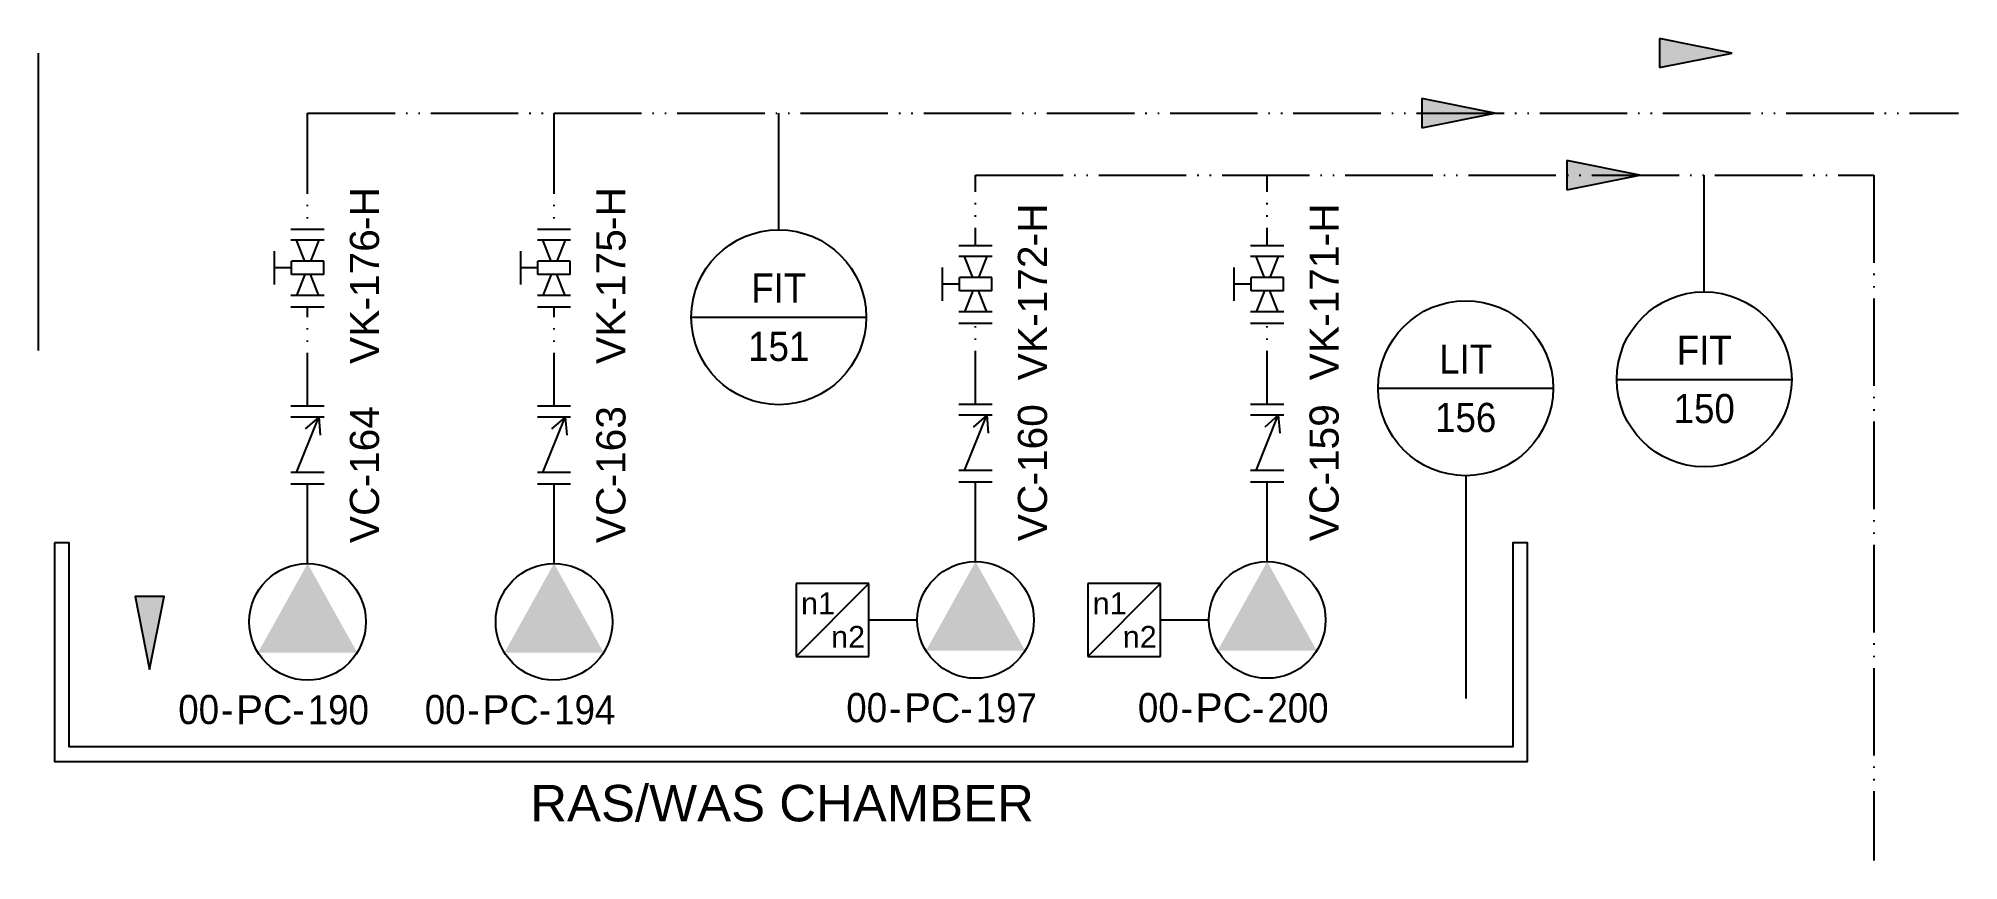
# Model space of a CAD drawing. Header units: millimetres. Extents: x 0 to 132, y 0 to 56.
import ezdxf
from ezdxf.enums import TextEntityAlignment as Align

# ---------------------------------------------------------------- set-up
doc = ezdxf.new("R2010")
doc.units = ezdxf.units.MM
doc.linetypes.add('ACAD_ISO05W100', pattern=[33, 24, -3, 0, -3, 0, -3])
doc.linetypes.add('RefPIDWasteSludgeChamber - EQ$0$ACAD_ISO05W100', pattern=[33, 24, -3, 0, -3, 0, -3])
for name, color, linetype in [('equipment', 5, 'Continuous'), ('instrumentation', 4, 'Continuous'), ('RefPIDWasteSludgeChamber - EQ$0$sludge', 19, 'RefPIDWasteSludgeChamber - EQ$0$ACAD_ISO05W100'), ('RefPIDWasteSludgeChamber$0$Text', 7, 'Continuous'), ('sludge', 19, 'ACAD_ISO05W100'), ('unit', 1, 'Continuous'), ('valve', 7, 'Continuous')]:
    doc.layers.add(name, color=color, linetype=linetype)
doc.layers.add('sewer', color=7, linetype='Continuous', true_color=0x1c2600)
doc.styles.add('Centrifugal_WASPump$0$Organica', font='arial.ttf')
doc.styles.add('Centrifugal_WASPump_SB$0$Organica', font='arial.ttf')
doc.styles.add('CentrifugalVFDdrive_RASPump_L$0$Organica', font='arial.ttf')
doc.styles.add('CentrifugalVFDdrive_RASPump_L_SB$0$Organica', font='arial.ttf')
doc.styles.add('RefPIDWasteSludgeChamber - EQ$0$Organica', font='arial.ttf')
doc.styles.add('RefPIDWasteSludgeChamber$0$Organica', font='arial.ttf')
doc.styles.add('RefPIDWasteSludgeChamber$0$Standard', font='arial.ttf')

# ---------------------------------------------------------------- blocks, each defined once
blk = doc.blocks.new('*U6')
at = {"flags": 128}
blk.add_lwpolyline([(0, 15), (0, 0), (101, 0), (101, 15), (100, 15), (100, 1), (1, 1), (1, 15)], close=True, dxfattribs=at)
at = {"style": 'RefPIDWasteSludgeChamber$0$Organica', "flags": 1}
for tag, p in [('WIDTH', (-11.4, 38.99)), ('HEIGHT', (-11.4, 36.04)), ('LENGTH', (-11.4, 33.02)), ('LIQUIDLEVEL', (-11.4, 29.93)), ('VOLUME', (-11.4, 26.97))]:
    blk.add_attdef(tag, text='', height=2, dxfattribs=at).set_placement(p, align=Align.MIDDLE_CENTER)
at = {"style": 'RefPIDWasteSludgeChamber$0$Standard', "flags": 1}
blk.add_attdef('TR_NAME1', (-26.08, 0.74), '', height=2.5, dxfattribs=at)
at = {"layer": 'RefPIDWasteSludgeChamber$0$Text', "style": 'RefPIDWasteSludgeChamber$0$Organica'}
blk.add_attdef('NAME1_001', (49.42, -4.11), '', height=2.5, dxfattribs=at)
blk = doc.blocks.new('*U7')
at = {"insert": (-1.98, -3.9), "char_height": 2, "width": 5.3402, "attachment_point": 6, "style": 'RefPIDWasteSludgeChamber - EQ$0$Organica'}
blk.add_mtext('-', dxfattribs=at)
at = {"style": 'RefPIDWasteSludgeChamber - EQ$0$Organica'}
for tag, flags, p in [('EQUIP_TYPE', 1, (-8.63, 62.54)), ('NOTE', 1, (-8.63, 59.54)), ('NOTE_CHINESE', 1, (-8.63, 56.54)), ('AREA_CODE', 1, (-8.63, 53.54)), ('DI', 1, (-8.63, 50.54)), ('DO', 1, (-8.63, 47.54)), ('AI', 1, (-8.63, 44.54)), ('AO', 1, (-8.63, 41.54)), ('PB', 1, (-8.63, 38.54)), ('PO', 1, (-8.63, 35.54)), ('SP_ACTUATED', 1, (-8.63, 32.54)), ('SIZE', 1, (-8.63, 23.54)), ('MATERIAL', 1, (-8.63, 19.54)), ('PRESSURE', 1, (-8.63, 15.54)), ('TAG', 8, (0.33, -3.9))]:
    blk.add_attdef(tag, text='', height=2, dxfattribs=dict(at, flags=flags)).set_placement(p, align=Align.MIDDLE_CENTER)
blk.add_attdef('TAG_ID', text='', height=2, dxfattribs=at).set_placement((-2.86, -3.9), align=Align.MIDDLE_RIGHT)
blk.add_wipeout([(-2.67, 1.14), (2.67, 1.14), (2.67, -1.14), (-2.67, -1.14)])
for p, q in [((-2.67, 1.14), (-2.67, -1.14)), ((-1.9, -1.14), (-1.9, 1.14)), ((-1.9, 0.76), (1.9, -0.76)), ((1.9, -0.76), (1.09, 0.17)), ((1.9, -1.14), (1.9, 1.14)), ((2.67, 1.14), (2.67, -1.14)), ((1.9, -0.76), (0.67, -0.87))]:
    blk.add_line(p, q)
blk = doc.blocks.new('*U8')
blk.add_line((1.14, 2.29), (-1.14, 2.29))
at = {"char_height": 2, "width": 5.3402, "style": 'RefPIDWasteSludgeChamber - EQ$0$Organica'}
for s, insert, attachment_point in [('-H', (2.6, -3.9), 4), ('-', (-1.98, -3.9), 6)]:
    blk.add_mtext(s, dxfattribs=dict(at, insert=insert, attachment_point=attachment_point))
at = {"style": 'RefPIDWasteSludgeChamber - EQ$0$Organica'}
for tag, flags, p in [('EQUIP_TYPE', 1, (-8.63, 62.54)), ('NOTE', 1, (-8.63, 59.54)), ('NOTE_CHINESE', 1, (-8.63, 56.54)), ('AREA_CODE', 1, (-8.63, 53.54)), ('DI', 1, (-8.63, 50.54)), ('DO', 1, (-8.63, 47.54)), ('AI', 1, (-8.63, 44.54)), ('AO', 1, (-8.63, 41.54)), ('PB', 1, (-8.63, 38.54)), ('PO', 1, (-8.63, 35.54)), ('SP_ACTUATED', 1, (-8.63, 32.54)), ('SIZE', 1, (-8.63, 23.54)), ('MATERIAL', 1, (-8.63, 19.54)), ('PRESSURE', 1, (-8.63, 15.54)), ('TAG', 8, (0.33, -3.9))]:
    blk.add_attdef(tag, text='', height=2, dxfattribs=dict(at, flags=flags)).set_placement(p, align=Align.MIDDLE_CENTER)
blk.add_attdef('TAG_ID', text='', height=2, dxfattribs=at).set_placement((-2.86, -3.9), align=Align.MIDDLE_RIGHT)
blk.add_wipeout([(-2.67, 1.14), (2.67, 1.14), (2.67, -1.14), (-2.67, -1.14)])
for p, q in [((0, 1.11), (0, 2.29)), ((-2.67, 1.14), (-2.67, -1.14)), ((-1.9, -1.14), (-1.9, 1.14)), ((-0.46, 0.19), (-1.9, 0.76)), ((-0.46, -1.11), (-0.46, 1.11)), ((-0.46, 1.11), (0.46, 1.11)), ((0.46, -1.11), (0.46, 1.11)), ((0.46, 0.19), (1.9, 0.76)), ((1.9, -1.14), (1.9, 1.14)), ((2.67, 1.14), (2.67, -1.14)), ((-1.9, -0.76), (-0.46, -0.19)), ((-0.46, -1.11), (0.46, -1.11)), ((1.9, -0.76), (0.46, -0.19))]:
    blk.add_line(p, q)
blk = doc.blocks.new('*U5')
at = {"color": 4}
for p, q in [((-6, 17), (6, 17)), ((0, 11), (0, -4.27))]:
    blk.add_line(p, q, dxfattribs=at)
blk.add_circle((0, 17), 6, dxfattribs=at)
at = {"style": 'RefPIDWasteSludgeChamber - EQ$0$Organica', "width": 0.9}
for tag, flags, p in [('EQUIP_TYPE', 9, (31.18, 65.35)), ('AREA_CODE', 9, (31.18, 62.35)), ('NOTE', 9, (31.18, 59.35)), ('NOTE_CHINESE', 9, (31.18, 56.35)), ('MODEL', 9, (31.18, 53.35)), ('MANUFACTURE', 9, (31.18, 50.35)), ('SPECIFICATION', 9, (31.18, 47.35)), ('DI', 9, (31.18, 44.35)), ('DO', 9, (31.18, 41.35)), ('AI', 9, (31.18, 38.35)), ('AO', 9, (31.18, 35.35)), ('PB', 9, (31.18, 32.35)), ('PO', 9, (31.18, 29.35)), ('TAG_ID', 8, (0, 19)), ('TAG', 8, (0, 15))]:
    blk.add_attdef(tag, text='', height=2, dxfattribs=dict(at, flags=flags)).set_placement(p, align=Align.MIDDLE_CENTER)
blk = doc.blocks.new('*U4')
at = {"color": 4}
for p, q in [((0, 23), (0, 31)), ((-6, 17), (6, 17))]:
    blk.add_line(p, q, dxfattribs=at)
blk.add_circle((0, 17), 6, dxfattribs=at)
at = {"style": 'RefPIDWasteSludgeChamber - EQ$0$Organica', "width": 0.9}
for tag, flags, p in [('SP_FLUID', 9, (31.18, 71.35)), ('SP_FLOW', 9, (31.18, 68.35)), ('EQUIP_TYPE', 9, (31.18, 65.35)), ('AREA_CODE', 9, (31.18, 62.35)), ('NOTE', 9, (31.18, 59.35)), ('NOTE_CHINESE', 9, (31.18, 56.35)), ('MODEL', 9, (31.18, 53.35)), ('MANUFACTURE', 9, (31.18, 50.35)), ('SPECIFICATION', 9, (31.18, 47.35)), ('DI', 9, (31.18, 44.35)), ('DO', 9, (31.18, 41.35)), ('AI', 9, (31.18, 38.35)), ('AO', 9, (31.18, 35.35)), ('PB', 9, (31.18, 32.35)), ('PO', 9, (31.18, 29.35)), ('TAG_ID', 8, (0, 19)), ('TAG', 8, (0, 15))]:
    blk.add_attdef(tag, text='', height=2, dxfattribs=dict(at, flags=flags)).set_placement(p, align=Align.MIDDLE_CENTER)
blk = doc.blocks.new('*U11310')
blk.add_circle((0, 0), 4)
blk.add_solid([(-3.4, -2.11), (0, 4), (3.4, -2.11)])
at = {"char_height": 2, "width": 5.3402, "attachment_point": 6, "line_spacing_factor": 0.9, "style": 'Centrifugal_WASPump_SB$0$Organica'}
for insert in [(-5.1, -6.03), (-0.2, -6.03)]:
    blk.add_mtext('{\\W0.9;-}', dxfattribs=dict(at, insert=insert))
at = {"style": 'Centrifugal_WASPump_SB$0$Organica', "flags": 1}
for tag, p in [('PUMP_TYPE', (-13.95, 99.74)), ('NOTE', (-13.95, 96.74)), ('NOTE_CHINESE', (-13.95, 93.74)), ('MATERIAL_HOUSING', (-13.95, 90.64)), ('MATERIAL_IMPELLER', (-13.95, 87.64)), ('INSTALLED_POWER', (-13.95, 81.43)), ('CONSUMED_POWER', (-13.95, 78.43)), ('MODEL', (-13.95, 75.32)), ('MANUFACTURE', (-13.95, 72.21)), ('UNIT_CAPACITY', (-13.42, 69.06)), ('SP_CAPACITY', (-13.42, 66.16)), ('UNIT_HEAD', (-13.42, 63.06)), ('SP_HEAD', (-13.42, 60.06)), ('INSTALLATION', (-13.42, 56.95)), ('STB_DTY', (-13.42, 53.63)), ('RUNNINGHOURS', (-13.42, 50.63)), ('DI', (-13.85, 41.6)), ('DO', (-13.85, 38.6)), ('PO', (-13.85, 26.6)), ('PROCESSUNITAREA', (-13.85, 23.6))]:
    blk.add_attdef(tag, text='', height=2, dxfattribs=at).set_placement(p, align=Align.MIDDLE_CENTER)
at = {"style": 'Centrifugal_WASPump_SB$0$Organica', "width": 0.9}
blk.add_attdef('AREA_CODE', text='', height=2, dxfattribs=at).set_placement((-6.07, -6.01), align=Align.MIDDLE_RIGHT)
at = {"style": 'Centrifugal_WASPump_SB$0$Organica'}
blk.add_attdef('TAG_ID', text='', height=2, dxfattribs=at).set_placement((-1.04, -6.03), align=Align.MIDDLE_RIGHT)
at = {"style": 'Centrifugal_WASPump_SB$0$Organica', "width": 0.9, "flags": 8}
blk.add_attdef('TAG', text='', height=2, dxfattribs=at).set_placement((2.11, -6.03), align=Align.MIDDLE_CENTER)
blk = doc.blocks.new('*U11512')
blk.add_circle((0, 0), 4)
blk.add_solid([(-3.4, -2.11), (0, 4), (3.4, -2.11)])
at = {"char_height": 2, "width": 5.3402, "attachment_point": 6, "line_spacing_factor": 0.9, "style": 'Centrifugal_WASPump$0$Organica'}
for insert in [(-5.1, -6.03), (-0.2, -6.03)]:
    blk.add_mtext('{\\W0.9;-}', dxfattribs=dict(at, insert=insert))
at = {"style": 'Centrifugal_WASPump$0$Organica', "flags": 1}
for tag, p in [('PUMP_TYPE', (-13.95, 99.74)), ('NOTE', (-13.95, 96.74)), ('NOTE_CHINESE', (-13.95, 93.74)), ('MATERIAL_HOUSING', (-13.95, 90.64)), ('MATERIAL_IMPELLER', (-13.95, 87.64)), ('INSTALLED_POWER', (-13.95, 81.43)), ('CONSUMED_POWER', (-13.95, 78.43)), ('MODEL', (-13.95, 75.32)), ('MANUFACTURE', (-13.95, 72.21)), ('UNIT_CAPACITY', (-13.42, 69.06)), ('SP_CAPACITY', (-13.42, 66.16)), ('UNIT_HEAD', (-13.42, 63.06)), ('SP_HEAD', (-13.42, 60.06)), ('INSTALLATION', (-13.42, 56.95)), ('STB_DTY', (-13.42, 53.63)), ('RUNNINGHOURS', (-13.42, 50.63)), ('DI', (-13.85, 41.6)), ('DO', (-13.85, 38.6)), ('PO', (-13.85, 26.6)), ('PROCESSUNITAREA', (-13.85, 23.6))]:
    blk.add_attdef(tag, text='', height=2, dxfattribs=at).set_placement(p, align=Align.MIDDLE_CENTER)
at = {"style": 'Centrifugal_WASPump$0$Organica', "width": 0.9}
blk.add_attdef('AREA_CODE', text='', height=2, dxfattribs=at).set_placement((-6.07, -6.01), align=Align.MIDDLE_RIGHT)
at = {"style": 'Centrifugal_WASPump$0$Organica'}
blk.add_attdef('TAG_ID', text='', height=2, dxfattribs=at).set_placement((-1.04, -6.03), align=Align.MIDDLE_RIGHT)
at = {"style": 'Centrifugal_WASPump$0$Organica', "width": 0.9, "flags": 8}
blk.add_attdef('TAG', text='', height=2, dxfattribs=at).set_placement((2.11, -6.03), align=Align.MIDDLE_CENTER)
blk = doc.blocks.new('*U11714')
for p, q in [((-7.31, 2.5), (-12.31, 2.5)), ((-12.31, 2.5), (-12.31, -2.5)), ((-12.31, -2.5), (-7.31, 2.5)), ((-7.31, -2.5), (-7.31, 2.5)), ((-7.31, 0), (-4, 0)), ((-12.31, -2.5), (-7.31, -2.5))]:
    blk.add_line(p, q)
blk.add_circle((0, 0), 4)
blk.add_solid([(-3.4, -2.11), (0, 4), (3.4, -2.11)])
at = {"style": 'CentrifugalVFDdrive_RASPump_L_SB$0$Organica'}
for s, p in [('n1', (-11.97, 0.39)), ('n2', (-9.91, -1.91))]:
    blk.add_text(s, height=1.5, dxfattribs=at).set_placement(p)
at = {"char_height": 2, "width": 5.3402, "attachment_point": 6, "line_spacing_factor": 0.9, "style": 'CentrifugalVFDdrive_RASPump_L_SB$0$Organica'}
for insert in [(-5.1, -6.03), (-0.2, -6.03)]:
    blk.add_mtext('{\\W0.9;-}', dxfattribs=dict(at, insert=insert))
at = {"style": 'CentrifugalVFDdrive_RASPump_L_SB$0$Organica', "flags": 1}
for tag, p in [('PUMP_TYPE', (-13.95, 99.74)), ('NOTE', (-13.95, 96.74)), ('NOTE_CHINESE', (-13.95, 93.74)), ('MATERIAL_HOUSING', (-13.95, 90.64)), ('MATERIAL_IMPELLER', (-13.95, 87.64)), ('MATERIAL_SCREW', (-13.95, 84.64)), ('INSTALLED_POWER', (-13.95, 81.43)), ('CONSUMED_POWER', (-13.95, 78.43)), ('MODEL', (-13.95, 75.32)), ('MANUFACTURE', (-13.95, 72.21)), ('UNIT_CAPACITY', (-13.42, 69.06)), ('SP_CAPACITY', (-13.42, 66.16)), ('UNIT_HEAD', (-13.42, 63.06)), ('SP_HEAD', (-13.42, 60.06)), ('INSTALLATION', (-13.42, 56.95)), ('STB_DTY', (-13.42, 53.63)), ('RUNNINGHOURS', (-13.42, 50.63)), ('FC-MAN', (-13.85, 47.7)), ('FC-MOD', (-13.85, 44.6)), ('DI', (-13.85, 41.6)), ('DO', (-13.85, 38.6)), ('AI', (-13.85, 35.6)), ('AO', (-13.85, 32.6)), ('PB', (-13.85, 29.6)), ('PO', (-13.85, 26.6)), ('PROCESSUNITAREA', (-13.85, 23.6))]:
    blk.add_attdef(tag, text='', height=2, dxfattribs=at).set_placement(p, align=Align.MIDDLE_CENTER)
at = {"style": 'CentrifugalVFDdrive_RASPump_L_SB$0$Organica', "width": 0.9}
blk.add_attdef('AREA_CODE', text='', height=2, dxfattribs=at).set_placement((-6.07, -6.01), align=Align.MIDDLE_RIGHT)
at = {"style": 'CentrifugalVFDdrive_RASPump_L_SB$0$Organica'}
blk.add_attdef('TAG_ID', text='', height=2, dxfattribs=at).set_placement((-1.04, -6.03), align=Align.MIDDLE_RIGHT)
at = {"style": 'CentrifugalVFDdrive_RASPump_L_SB$0$Organica', "width": 0.9, "flags": 8}
blk.add_attdef('TAG', text='', height=2, dxfattribs=at).set_placement((2.11, -6.03), align=Align.MIDDLE_CENTER)
blk = doc.blocks.new('*U12116')
for p, q in [((-7.31, 2.5), (-12.31, 2.5)), ((-12.31, 2.5), (-12.31, -2.5)), ((-12.31, -2.5), (-7.31, 2.5)), ((-7.31, -2.5), (-7.31, 2.5)), ((-7.31, 0), (-4, 0)), ((-12.31, -2.5), (-7.31, -2.5))]:
    blk.add_line(p, q)
blk.add_circle((0, 0), 4)
blk.add_solid([(-3.4, -2.11), (0, 4), (3.4, -2.11)])
at = {"style": 'CentrifugalVFDdrive_RASPump_L$0$Organica'}
for s, p in [('n1', (-11.97, 0.39)), ('n2', (-9.91, -1.91))]:
    blk.add_text(s, height=1.5, dxfattribs=at).set_placement(p)
at = {"char_height": 2, "width": 5.3402, "attachment_point": 6, "line_spacing_factor": 0.9, "style": 'CentrifugalVFDdrive_RASPump_L$0$Organica'}
for insert in [(-5.1, -6.03), (-0.2, -6.03)]:
    blk.add_mtext('{\\W0.9;-}', dxfattribs=dict(at, insert=insert))
at = {"style": 'CentrifugalVFDdrive_RASPump_L$0$Organica', "flags": 1}
for tag, p in [('PUMP_TYPE', (-13.95, 99.74)), ('NOTE', (-13.95, 96.74)), ('NOTE_CHINESE', (-13.95, 93.74)), ('MATERIAL_HOUSING', (-13.95, 90.64)), ('MATERIAL_IMPELLER', (-13.95, 87.64)), ('MATERIAL_SCREW', (-13.95, 84.64)), ('INSTALLED_POWER', (-13.95, 81.43)), ('CONSUMED_POWER', (-13.95, 78.43)), ('MODEL', (-13.95, 75.32)), ('MANUFACTURE', (-13.95, 72.21)), ('UNIT_CAPACITY', (-13.42, 69.06)), ('SP_CAPACITY', (-13.42, 66.16)), ('UNIT_HEAD', (-13.42, 63.06)), ('SP_HEAD', (-13.42, 60.06)), ('INSTALLATION', (-13.42, 56.95)), ('STB_DTY', (-13.42, 53.63)), ('RUNNINGHOURS', (-13.42, 50.63)), ('FC-MAN', (-13.85, 47.7)), ('FC-MOD', (-13.85, 44.6)), ('DI', (-13.85, 41.6)), ('DO', (-13.85, 38.6)), ('AI', (-13.85, 35.6)), ('AO', (-13.85, 32.6)), ('PB', (-13.85, 29.6)), ('PO', (-13.85, 26.6)), ('PROCESSUNITAREA', (-13.85, 23.6))]:
    blk.add_attdef(tag, text='', height=2, dxfattribs=at).set_placement(p, align=Align.MIDDLE_CENTER)
at = {"style": 'CentrifugalVFDdrive_RASPump_L$0$Organica', "width": 0.9}
blk.add_attdef('AREA_CODE', text='', height=2, dxfattribs=at).set_placement((-6.07, -6.01), align=Align.MIDDLE_RIGHT)
at = {"style": 'CentrifugalVFDdrive_RASPump_L$0$Organica'}
blk.add_attdef('TAG_ID', text='', height=2, dxfattribs=at).set_placement((-1.04, -6.03), align=Align.MIDDLE_RIGHT)
at = {"style": 'CentrifugalVFDdrive_RASPump_L$0$Organica', "width": 0.9, "flags": 8}
blk.add_attdef('TAG', text='', height=2, dxfattribs=at).set_placement((2.11, -6.03), align=Align.MIDDLE_CENTER)

msp = doc.modelspace()

# ---------------------------------------------------------------- hatches: boundary and pattern name
for points in [[(111.16, 54.38), (116.16, 55.38), (111.16, 56.38)], [(94.87, 50.26), (99.87, 51.26), (94.87, 52.26)], [(104.82, 46), (109.82, 47), (104.82, 48)]]:
    msp.add_hatch(color=256).paths.add_polyline_path(points)
at = {"layer": 'sludge', "linetype": 'Continuous'}
h = msp.add_hatch(color=256, dxfattribs=at)
h.dxf.hatch_style = 1
h.paths.add_polyline_path([(8.63, 18.11), (6.63, 18.11), (7.63, 13.11)])

# ---------------------------------------------------------------- linework, layer by layer
for points in [[(116.16, 55.38), (111.16, 56.38)], [(111.16, 56.38), (111.16, 54.38)], [(111.16, 54.38), (116.16, 55.38)], [(99.87, 51.26), (94.87, 52.26)], [(94.87, 52.26), (94.87, 50.26)], [(94.87, 50.26), (99.87, 51.26)], [(109.82, 47), (104.82, 48)], [(104.82, 48), (104.82, 46)], [(104.82, 46), (109.82, 47)]]:
    msp.add_lwpolyline(points)
at = {"layer": 'RefPIDWasteSludgeChamber - EQ$0$sludge', "lineweight": 25, "ltscale": 0.25}
for p, q in [((18.46, 20.37), (18.46, 51.26)), ((18.46, 51.26), (131.68, 51.26)), ((35.36, 20.37), (35.36, 51.26)), ((64.27, 20.5), (64.27, 47)), ((64.27, 47), (125.87, 47)), ((84.27, 20.5), (84.27, 47)), ((125.87, 47), (125.87, 0))]:
    msp.add_line(p, q, dxfattribs=at)
at = {"layer": 'sewer', "lineweight": 25, "ltscale": 0.5}
msp.add_line((0, 34.98), (0, 55.38), dxfattribs=at)
at = {"layer": 'sludge', "linetype": 'Continuous', "lineweight": 25, "ltscale": 0.5, "flags": 128}
msp.add_lwpolyline([(7.63, 13.11), (8.63, 18.11), (6.63, 18.11)], close=True, dxfattribs=at)

# ---------------------------------------------------------------- block references
at = {"layer": 'equipment'}
ref = msp.add_blockref('*U11310', (18.46, 16.37), dxfattribs=at)
ref.add_attrib('TAG', '190', dxfattribs={"layer": '0', "height": 2, "style": 'Centrifugal_WASPump_SB$0$Organica', "width": 0.9}).set_placement((20.57, 10.34), align=Align.MIDDLE_CENTER)
ref.add_attrib('AREA_CODE', '00', dxfattribs={"layer": '0', "height": 2, "style": 'Centrifugal_WASPump_SB$0$Organica', "width": 0.9}).set_placement((12.39, 10.36), align=Align.MIDDLE_RIGHT)
ref.add_attrib('TAG_ID', 'PC', dxfattribs={"layer": '0', "height": 2, "style": 'Centrifugal_WASPump_SB$0$Organica'}).set_placement((17.42, 10.34), align=Align.MIDDLE_RIGHT)
ref = msp.add_blockref('*U11512', (35.36, 16.37), dxfattribs=at)
ref.add_attrib('TAG', '194', dxfattribs={"layer": '0', "height": 2, "style": 'Centrifugal_WASPump$0$Organica', "width": 0.9}).set_placement((37.47, 10.34), align=Align.MIDDLE_CENTER)
ref.add_attrib('AREA_CODE', '00', dxfattribs={"layer": '0', "height": 2, "style": 'Centrifugal_WASPump$0$Organica', "width": 0.9}).set_placement((29.29, 10.36), align=Align.MIDDLE_RIGHT)
ref.add_attrib('TAG_ID', 'PC', dxfattribs={"layer": '0', "height": 2, "style": 'Centrifugal_WASPump$0$Organica'}).set_placement((34.32, 10.34), align=Align.MIDDLE_RIGHT)
ref = msp.add_blockref('*U11714', (64.27, 16.5), dxfattribs=at)
ref.add_attrib('TAG', '197', dxfattribs={"layer": '0', "height": 2, "style": 'CentrifugalVFDdrive_RASPump_L_SB$0$Organica', "width": 0.9}).set_placement((66.38, 10.47), align=Align.MIDDLE_CENTER)
ref.add_attrib('AREA_CODE', '00', dxfattribs={"layer": '0', "height": 2, "style": 'CentrifugalVFDdrive_RASPump_L_SB$0$Organica', "width": 0.9}).set_placement((58.2, 10.49), align=Align.MIDDLE_RIGHT)
ref.add_attrib('TAG_ID', 'PC', dxfattribs={"layer": '0', "height": 2, "style": 'CentrifugalVFDdrive_RASPump_L_SB$0$Organica'}).set_placement((63.23, 10.47), align=Align.MIDDLE_RIGHT)
ref = msp.add_blockref('*U12116', (84.27, 16.5), dxfattribs=at)
ref.add_attrib('TAG', '200', dxfattribs={"layer": '0', "height": 2, "style": 'CentrifugalVFDdrive_RASPump_L$0$Organica', "width": 0.9}).set_placement((86.38, 10.47), align=Align.MIDDLE_CENTER)
ref.add_attrib('AREA_CODE', '00', dxfattribs={"layer": '0', "height": 2, "style": 'CentrifugalVFDdrive_RASPump_L$0$Organica', "width": 0.9}).set_placement((78.2, 10.49), align=Align.MIDDLE_RIGHT)
ref.add_attrib('TAG_ID', 'PC', dxfattribs={"layer": '0', "height": 2, "style": 'CentrifugalVFDdrive_RASPump_L$0$Organica'}).set_placement((83.23, 10.47), align=Align.MIDDLE_RIGHT)
at = {"layer": 'instrumentation'}
ref = msp.add_blockref('*U4', (50.77, 20.26), dxfattribs=at)
ref.add_attrib('TAG', '151', dxfattribs={"layer": '0', "height": 2, "style": 'RefPIDWasteSludgeChamber - EQ$0$Organica', "width": 0.9}).set_placement((50.77, 35.26), align=Align.MIDDLE_CENTER)
ref.add_attrib('TAG_ID', 'FIT', dxfattribs={"layer": '0', "height": 2, "style": 'RefPIDWasteSludgeChamber - EQ$0$Organica', "width": 0.9}).set_placement((50.77, 39.26), align=Align.MIDDLE_CENTER)
ref = msp.add_blockref('*U4', (114.24, 16), dxfattribs=at)
ref.add_attrib('TAG', '150', dxfattribs={"layer": '0', "height": 2, "style": 'RefPIDWasteSludgeChamber - EQ$0$Organica', "width": 0.9}).set_placement((114.24, 31), align=Align.MIDDLE_CENTER)
ref.add_attrib('TAG_ID', 'FIT', dxfattribs={"layer": '0', "height": 2, "style": 'RefPIDWasteSludgeChamber - EQ$0$Organica', "width": 0.9}).set_placement((114.24, 35), align=Align.MIDDLE_CENTER)
ref = msp.add_blockref('*U5', (97.88, 15.39), dxfattribs=at)
ref.add_attrib('TAG', '156', dxfattribs={"layer": '0', "height": 2, "style": 'RefPIDWasteSludgeChamber - EQ$0$Organica', "width": 0.9}).set_placement((97.88, 30.39), align=Align.MIDDLE_CENTER)
ref.add_attrib('TAG_ID', 'LIT', dxfattribs={"layer": '0', "height": 2, "style": 'RefPIDWasteSludgeChamber - EQ$0$Organica', "width": 0.9}).set_placement((97.88, 34.39), align=Align.MIDDLE_CENTER)
at = {"layer": 'unit'}
ref = msp.add_blockref('*U6', (1.11, 6.79), dxfattribs=at)
ref.add_attrib('NAME1_001', 'RAS/WAS CHAMBER', (33.73, 2.69), dxfattribs={"layer": 'RefPIDWasteSludgeChamber$0$Text', "height": 2.5, "style": 'RefPIDWasteSludgeChamber$0$Organica'})

# ---------------------------------------------------------------- next in the draw order: block references
at = {"layer": 'valve', "rotation": 90}
for name, p, values in [('*U8', (18.46, 40.64), {'TAG': '176', 'TAG_ID': 'VK'}), ('*U8', (35.36, 40.64), {'TAG': '175', 'TAG_ID': 'VK'}), ('*U8', (64.27, 39.52), {'TAG': '172', 'TAG_ID': 'VK'}), ('*U8', (84.27, 39.52), {'TAG': '171', 'TAG_ID': 'VK'}), ('*U7', (18.46, 28.51), {'TAG': '164', 'TAG_ID': 'VC'}), ('*U7', (35.36, 28.51), {'TAG': '163', 'TAG_ID': 'VC'}), ('*U7', (64.27, 28.64), {'TAG': '160', 'TAG_ID': 'VC'}), ('*U7', (84.27, 28.64), {'TAG': '159', 'TAG_ID': 'VC'})]:
    msp.add_blockref(name, p, dxfattribs=at).add_auto_attribs(values)

doc.saveas('drawing.dxf')
